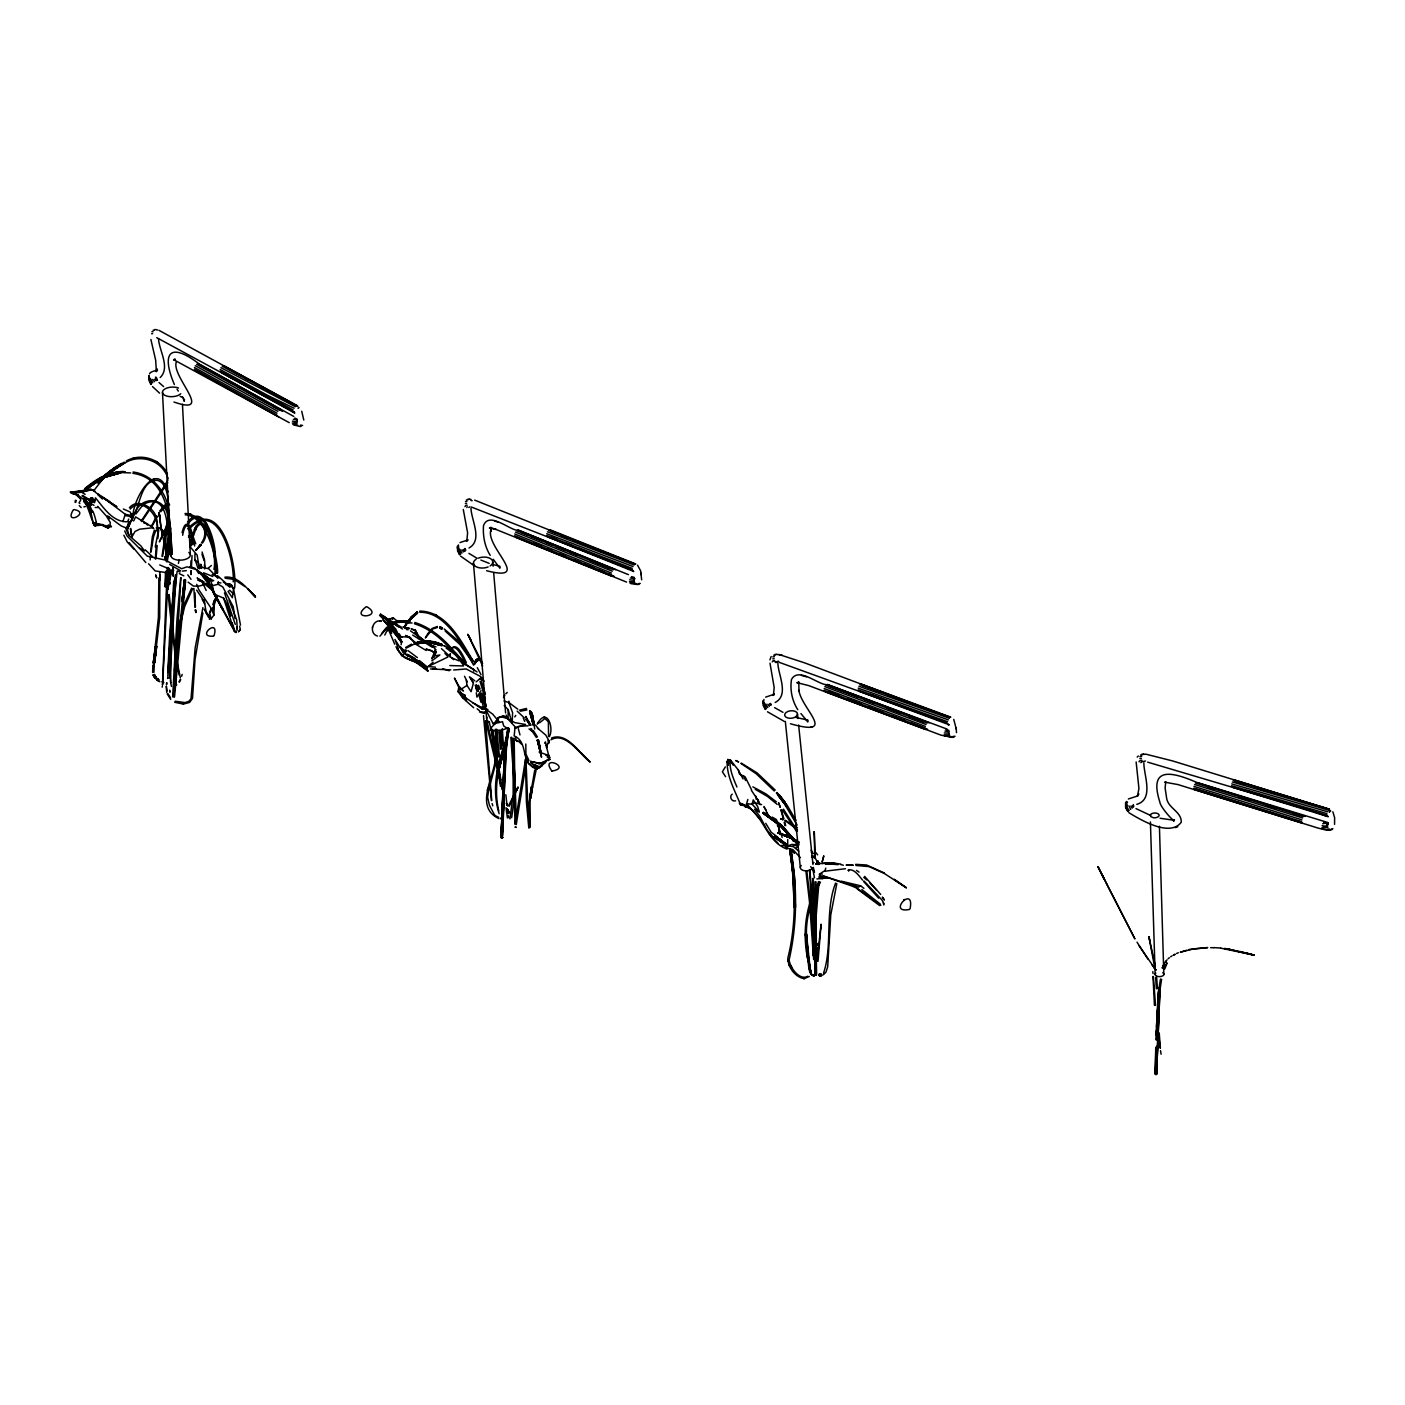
<?xml version="1.0" encoding="UTF-8"?>
<svg xmlns="http://www.w3.org/2000/svg" width="1405" height="1405" viewBox="0 0 1405 1405"><rect width="100%" height="100%" fill="white"/><g stroke="black" fill="none" stroke-linecap="round" stroke-linejoin="round"><path stroke-width="1.5" d="M193.89 588.432L194.944 607.223M794.896 907.454L793.632 876.158L790.067 849.375M75.115 502.41L75.361 500.25M166.018 572.116L165.175 586.781L165.456 572.046M195.049 592.892L195.4 607.188M296.525 423.485L292.293 423.028M515.038 824.472L513.65 777.07L510.84 737.362M516.373 824.472L514.95 776.947L511.701 737.239M794.299 907.314L793.14 876.07L789.715 849.375L793.825 875.754L795.195 901.097M795.212 907.402L792.367 862.161M795.441 907.296L794.369 875.93L791.068 851.061L791.559 854.837M150.739 379.051L152.741 382.792M501.111 836.678L502.99 788.258M804.257 978.723C795.054 977.107 787.731 967.149 787.871 957.911C796.284 924.683 795.546 889.154 790.611 854.925M194.891 560.542L194.944 553.886M450.232 653.799L450.18 656.996L450.373 653.782M794.247 907.015L792.455 869.133M795.406 906.998L794.229 876.035L790.664 851.202L793.193 868.922M812.16 899.235L812.915 878.424M1156.368 1046.374L1156.122 1074.562M160.012 574.715L159.994 580.054L159.854 574.715M794.475 906.91L793.491 875.807M795.142 906.892L794.791 895.055M1155.858 1070.206L1155.771 1074.544M1155.788 1048.341L1155.525 1073.49M167.283 587.606L167.23 589.837L165.931 573.802M218.179 583.286L218.319 581.758M812.88 955.453L815.269 909.246L818.377 881.567M814.18 955.611L814.882 933.587M508.066 719.378L508.189 709.683L504.202 705.521M956.489 732.655L956.173 727.737M1155.718 1048.165L1155.402 1074.333M1327.672 827.246L1321.965 827.475M634.48 581.828L629.44 581.723M949.446 734.868L944.16 734.815M169.408 678.246L174.396 579.844M501.199 836.502L503.201 788.117M501.761 835.905L503.693 772.557M502.358 836.502L505.273 754.678L509.084 729.107M213.894 569.324C217.318 558.839 207.273 497.247 187.357 524.662M1155.823 1048.007L1155.279 1074.14M167.915 551.515C168.073 536.728 170.655 490.275 143.696 504.255M169.25 551.568L168.793 527.929M514.845 781.83L514.16 738.169M1156.069 1047.884L1155.454 1074.017M1156.719 1047.919L1156.087 1073.982M1156.403 1047.867L1155.735 1073.947M215.299 564.055L214.86 575.453M504.36 772.574L502.358 836.853M473.661 671.133L473.626 669.061M817.745 863.25L817.938 860.966M211.172 608.611L209.591 612.598L211.119 618.78L204.252 609.173L208.203 616.777L211.119 618.78L213.946 615.091L214.315 600.497M236.005 632.18L234.249 631.179L236.005 632.549L236.075 631.477M501.778 836.326L505.01 754.801L508.768 729.142M503.095 784.201L504.869 746.529L508.294 728.264M166.194 686.36L166.756 692.542M191.361 544.543C192.801 534.708 186.637 513.65 182.65 535.27M503.324 784.078L504.939 747.074L507.468 731.478M502.446 835.589L506.028 746.916M167.757 556.573L167.862 553.201M406.537 651.411L405.746 649.742L405.676 651.516M503.517 788.065L501.462 835.273M503.64 784.025L506.38 739.645M778.914 833.024L779.073 827.896L777.281 825.086M167.81 672.503L169.777 632.145L175.326 574.961M501.62 829.354L501.445 837.152L502.709 837.45M813.302 878.494L814.11 923.665M503.675 771.942L505.15 746.424L508.592 728.229M504.342 771.942L506.222 743.052M94.609 502.498L95.435 497.827C104.321 508.487 113.577 523.521 129.506 521.606M501.234 834.096L504.746 746.898M155.973 378.208L157.079 380.263M169.917 678.281L176.134 574.75M192.661 544.578C195.102 536.64 187.023 511.332 182.088 532.618M294.225 411.595L294.646 413.263M501.409 829.213L505.589 739.873M191.273 570.676L191.115 574.575L191.027 570.676M512.193 722.714L512.597 712.651L508.838 702.518L504.096 701.06M167.704 570.711L167.511 583.813M817.025 961.143L821.064 924.385L818.026 961.231M172.657 696.81L176.96 619.377L180.683 577.648M173.992 696.898L180.929 577.683M387.973 628.65L384.794 635.06M1156.403 1039.858L1159.055 988.611M167.81 676.156L170.567 632.197L177.118 571.203M1156.087 1039.788L1158.826 988.453M191.431 567.093L192.028 555.59M233.3 593.946L229.753 590.223L228.084 591.505L232.352 597.74L233.546 588.888L231.263 584.866L229.7 583.813L225.748 584.638M502.2 833.709L506.871 739.978M1156.069 1035.432L1158.282 992.878L1160.477 979.004M1156.403 1074.491L1159.371 988.681M167.3 567.462L162.471 684.797M168.618 567.567L162.594 684.832M1156.052 1035.257L1156.262 1031.059M1156.473 1026.862L1158.844 988.119M820.836 928.442L821.064 924.385M1156.982 1020.399L1159.072 988.031M1157 1037.171L1159.511 992.773L1161.619 979.232M814.233 959.633L813.46 958.754L814.022 959.685M1157.053 1024.526L1159.406 988.014M1157.035 1030.813L1159.74 988.084M434.057 657.259L435.603 649.567L433.056 646.511L410.453 630.863M1156.578 1074.368L1159.95 988.576M148.579 563.774L155.182 570.904L166.194 572.625L166.317 570.816M168.143 570.711L167.687 583.795M815.374 925.544L819.027 881.708M155.34 558.891L156.271 545.456M175.555 673.135L184.371 579.685L181.965 601.287M496.65 755.346L496.65 730.46M150.142 559.945L150.44 555.73M168.389 512.755L162.014 556.362M173.008 608.295L170.567 650.129L170.778 682.584M757.664 801.324C758.033 796.003 757.857 806.031 761.598 804.521M173.728 581.336L170.04 640.083L169.935 672.626M173.324 604.203L175.045 581.459M175.853 660.894L176.907 647.846M1334.557 824.401L1334.627 817.657L1332.853 811.774M514.248 799.199L511.648 817.692M157.904 538.466L158.572 530.229L155.217 546.931M815.374 955.347L815.638 945.53M150.616 551.972L152.337 536.728L154.339 530.282M293.311 419.34L297.07 420.042L296.437 423.889L297.105 420.06L296.121 422.097L292.433 421.166M814.092 955.101L814.25 953.275M96.506 523.292C97.314 526.963 94.065 510.735 91.922 510.472M157.184 545.491L155.955 558.927M174.202 688.327L175.397 675.261M1159.705 988.663L1156.561 1074.21L1160.038 988.418M154.568 379.245L156.008 380.755M168.899 554.518L170.76 535.481M154.216 665.97L153.935 672.363M152.899 665.794L152.601 672.451M501.286 837.503L502.481 837.31L501.269 837.784M516.443 823.26L526.787 759.736M812.933 857.12L813.267 856.137M177.012 634.919L174.536 670.009L176.486 685.254L175.643 683.304M515.126 823.312L525.47 759.631M947.813 724.418L948.955 724.875L947.725 723.891M495.333 755.363C496.597 774.19 472.572 806.242 498.968 818.641M506.063 740.4C501.726 771.45 505.835 810.158 501.445 837.977M1328.147 816.832L1326.355 815.638L1328.147 816.428M152.688 379.403L154.41 381.686M169.619 554.641L170.813 543.858M177.065 645.808L179.067 629.563M182.229 601.375L183.405 590.767M182.562 601.428L183.739 590.82M182.878 601.428L185.442 582.021M213.156 610.929L214.087 602.587M459.979 549.495L461.946 553.131M181.912 601.059L184.477 579.615M183.054 601.147L185.355 581.916M182.141 601.006L184.687 579.879M182.457 601.006L184.793 581.758M182.791 601.059L185.021 579.949M184.073 590.82L185.355 579.966M173.219 696.74L173.711 692.542M174.536 696.915L185.601 579.931M548.565 736.519L548.372 722.1M798.743 851.202L793.333 846.635L787.678 845.88L787.713 839.523M153.83 666.181L156.429 646.563M209.363 619.359L209.872 615.583M534.761 770.063L529.053 802.922L528.947 827.492L530.124 827.44L527.894 806.909L525.944 759.227M787.046 849.147C763.986 840.524 763.495 809.965 739.926 803.221C734.394 789.557 726.824 776.421 727.088 761.334L730.372 759.965L738.327 770.01L743.052 778.932M166.352 561.701L170.918 535.217M183.37 590.416L184.74 579.58M184.037 590.486L185.126 581.828M380 620.975L381.387 621.115C372.378 618.815 368.567 633.637 377.488 636.044M153.391 662.668L158.414 617.339L158.853 577.982M457.31 547.511L459.698 554.887L457.609 550.988L457.38 546.036M149.316 377.734L151.424 383.776M153.268 665.584L156.043 646.054M109.976 524.838L110.293 522.519L106.288 515.951L97.718 506.344M169.057 519.446L162.594 556.468M156.078 646.528L153.847 663.178M239.623 626.173L240.29 629.51L239.201 630.968M148.948 375.416L151.108 384.426M151.055 552.007L153.479 536.956L155.85 530.335M155.779 646.441L153.531 663.09M155.463 655.714L156.71 646.528M154.339 655.503L155.604 646.3M154.462 663.142L159.713 617.498L159.889 571.677M505.133 743.385L508.048 728.633M153.321 662.949L155.586 646.177M506.415 743.456L506.871 740.189M154.585 663.002L156.675 646.177M153.268 662.791L154.322 655.362M156.377 646.089L154.006 662.633M154.532 662.861L155.586 655.468M176.977 635.095L183.458 606.117L191.642 588.133M154.322 662.721L155.393 655.327M167.195 561.824L170.356 542.857M530.282 798.303L531.915 787.327M491.065 527.472L490.872 531.424L490.802 530.194C485.673 547.599 532.987 582.548 486.604 570.729M529.948 798.216L531.389 787.046M530.616 798.303L532.249 787.327M530.879 798.198L532.513 787.239M816.481 955.769L817.447 947.514L816.27 960.037M529.773 797.689L531.459 786.677M532.583 786.87C527.525 796.846 532.267 821.486 528.93 827.931M763.038 702.131L765.444 709.385M777.281 661.456L778.686 661.246M530.036 797.583L531.722 786.572M530.37 797.583L532.056 786.589M530.686 797.671L532.372 786.695M765.865 704.081L767.815 707.628M162.172 687.168L162.313 686.167M883.815 905.013L883.323 902.941M75.73 502.41L76.239 500.514M168.056 580.722L169.654 571.747M495.544 764.162L488.519 790.664M549.337 736.642C554.29 727.79 546.861 706.575 537.465 723.716M179.032 629.739L184.652 606.661L192.626 588.765M532.635 787.063L536.043 770.414M167.652 588.765L171.182 569.991M502.709 837.398L501.761 838.153L501.497 836.959M798.778 682.127L797.232 682.812L798.778 682.127L798.988 691.33L798.848 690.224C801.394 708.91 838.732 737.362 790.435 723.768M506.555 737.309L507.749 731.636M168.389 580.774L170.216 571.87M1322.755 823.681C1331.044 821.767 1328.357 827.826 1322.14 825.578M372.588 626.718L372.395 627.631M387.692 630.775L387.868 629.844M496.966 773.136L504.448 744.913M497.177 773.347L504.623 745.177M497.493 773.452L504.922 745.352M739.926 803.221L740.54 804.995L747.46 805.803L748.233 807.313L745.194 806.997M497.001 772.645L504.606 744.404M497.809 773.417L505.256 745.388M507.381 736.905L507.978 734.007M498.055 773.277L505.537 745.265M166.563 594.543L167.107 592.207M178.417 563.458L179.12 560.068M497.247 772.487L504.887 744.281M507.223 736.694L509.207 728.51M502.34 837.134L501.638 838.082M1140.842 762.704L1141.527 761.756M497.581 772.469L505.22 744.316M497.879 772.574L505.519 744.492M498.108 772.785L505.695 744.755M506.924 736.554L508.206 730.899M1125.826 804.046L1125.774 807.12L1128.11 811.352M170.391 526.313L165.386 558.681L170.83 527.911M167.915 588.836L171.937 570.202M1127.249 803.045L1127.495 801.921M434.198 655.907L435.603 649.567L431.827 658.629L436.305 652.078L431.827 658.629M148.754 376.083L148.79 379.93L150.827 384.373M191.098 545.895C193.328 542.664 193.556 534.761 188.551 537.325M189.833 545.579L191.572 538.256M182.193 674.382L181.649 676.314M762.985 700.621L763.161 705.503L765.303 709.42M458.399 548.284L460.541 554.22M202.864 613.072L195.032 659.665L192.503 698.408L189.57 702.447L183.265 704.081M507.943 734.218L509.295 728.949M450.425 651.2L450.865 649.338M1128.9 805.855L1130.691 809.456M85.793 503.886L83.685 501.409L84.282 498.898L90.377 505.642M823.752 856.067L822.171 861.95L823.752 856.067M769.922 659.876L771.169 656.504M528.052 725.823L518.849 726.262L514.985 727.983L514.16 735.869C525.962 741.138 522.555 754.327 528.473 763.372L536.464 769.36L543.103 763.74M238.341 631.951L240.29 629.51M1165.728 781.549L1165.131 788.223L1166.747 798.865C1168.697 808.472 1181.693 811.914 1181.254 822.224C1170.014 837.362 1141.123 820.169 1128.795 812.634M202.917 607.575L195.137 647.986L191.027 698.742L188.937 701.271L185.109 702.588L175.186 701.236M458.434 544.912L458.891 551.533M122.85 521.589L125.291 514.3L102.951 497.493L116.896 506.766L102.706 497.669M92.221 501.234L95.347 500.479M294.523 412.877L294.084 411.858M764.232 702.904L766.375 708.735M502.006 836.941L502.604 837.661M469.41 676.806L473.415 683.023L471.079 691.682L466.987 685.412L466.284 680.178M464.95 506.608L465.705 505.519M501.304 837.573L502.252 837.38M209.275 583.883L208.168 579.229L196.366 569.605L187.093 566.83L181.631 568.691L165.088 560.015L147.297 556.152L127.24 536.201L124.694 530.967M291.906 410.682L293.786 412.684M488.589 790.488L487.605 797.232L489.432 805.276L495.104 816.042L494.455 815.269L498.757 817.376M507.363 731.039L508.083 728.422M508.61 731.285L509.33 728.738M1125.598 802.589L1125.581 807.576L1127.741 811.458M509.927 818.887L513.176 794.352L513.053 738.292M763.934 699.444L763.547 703.097M759.016 818.026L746.582 803.783L747.846 799.48M1150.396 814.795L1150.748 816.604L1153.4 817.71A4.443 2.406 -1.8 0 0 1158.106 816.814A4.443 2.406 -1.8 0 0 1158.563 814.162L1157.878 813.671A4.443 2.406 -1.8 0 0 1150.414 814.777M1159.424 826.228L1163.832 974.859A4.443 2.371 -1.6 0 1 1156.368 975.983L1155.683 975.509M461.982 549.724L463.562 551.919M824.823 871.311L825.771 868.132M474.504 664.53L477.12 660.069L480.528 659.542M835.589 883.06C824.524 911.511 832.866 946.232 823.523 973.103M836.818 883.552L830.759 914.954L827.686 966.763L825.982 972.12L823.4 974.789M450.794 651.218C454.236 639.907 463.158 657.891 465.143 663.09M193.697 535.463C203.936 498.301 219.672 565.758 217.371 573.398L216.862 565.6M192.45 535.094L195.98 526.137L199.457 522.607M217.16 595.913L213.648 606.714L209.591 612.598M133.089 514.37C133.932 498.476 156.622 457.872 167.95 491.908M487.957 788.24L487.289 790.277M401.128 644.737L401.637 641.453L386.779 622.977L401.549 642.401L392.504 629.299M504.448 744.632C496.562 766.515 491.82 790.962 499.144 813.688M1127.232 804.731L1127.179 807.664L1129.199 810.615M505.712 745.036C498.283 765.936 493.506 788.82 498.757 810.843M405.202 651.569L400.267 646.862L403.85 651.551L403.411 652.851L394.946 639.468L398.37 648.741M1126.353 801.447L1126.037 806.646M772.241 661.895L773.101 660.824M474.433 663.213L477.314 659.191A7.394 5.269 71.5 0 1 479.228 658.734L479.86 658.787M1143.74 761.405L1145.514 761.001M297.684 425.083L292.89 424.451M134.072 514.739C140.43 503.376 141.466 479.948 157.465 480.352C166.967 483.021 168.196 497.528 168.547 507.1M463.72 549.46L464.95 550.918M92.063 502.498L92.502 497.669L94.03 500.479M474.504 662.826L476.453 659.542L479.667 658.629M767.868 704.256L769.378 706.381M474.609 663.336L476.962 659.806L479.966 659.068M516.654 790.576L517.953 787.222L508.54 805.68M403.095 627.21L405.36 627.192M1164.727 968.958L1167.098 963.163M450.9 649.215C457.047 640.276 464.072 658.049 466.302 662.493M212.752 604.642L215.123 598.653M127.837 521.185L128.751 519.025M194.224 529.861L195.084 527.876M195.4 530.37L196.243 528.421M544.789 743.35L545.421 741.858C548.477 755.89 548.459 752.5 548.969 759.209L540.381 763.424L532.144 761.703M475.048 663.388L476.822 660.631L479.386 659.928M503.693 697.512L504.641 695.545M516.443 790.629L517.953 787.222L509.295 806.242M151.652 525.909L156.587 515.863M167.95 522.994L159.362 541.891L168.073 524.961M296.332 421.869L297.105 420.13M180.701 679.581L179.454 682.057M415.002 630.318L411.577 629.019M1164.043 968.677L1166.712 962.934M508.417 728.018L501.743 730.073L491.381 730.705L490.802 728.036L494.595 724.207L497.616 718.289L503.71 715.935L514.722 722.627L525.575 724.488L516.039 727.825L507.574 718.658L502.112 716.954M769.536 703.923L770.678 705.31M1174.176 819.818L1173.526 821.187L1174.194 819.782C1175.844 824.366 1160.214 807.366 1159.775 801.851C1148.798 767.253 1170.295 770.871 1196.498 782.339L1327.637 822.469M130.208 509.084C141.835 495.86 160.978 516.741 156.78 530.809M538.835 768.008L541.557 766.164L543.243 762.792L546.563 761.176M133.651 520.992L135.618 516.899L153.268 527.718L139.71 529.176L135.038 531.476L131.578 537.518M503.464 697.424L504.5 695.475M848.058 870.31C853.608 867.623 859.456 876.439 862.582 880.127M96.155 522.239C93.977 531.687 88.989 507.451 85.494 503.71M1130.884 805.996L1132.219 808.174M95.645 525.716L96.664 523.924L103.022 524.662L93.678 525.259M1326.759 816.182L1327.286 815.163L1326.742 816.182L1313.657 811.581M130.402 517.462L130.911 515.442L125.291 514.3M473.696 707.751L462.842 698.057L457.977 691.559L458.82 687.291L454.43 678.053L458.943 686.272L463.474 691.032L458.82 687.291L459.558 690.259L466.987 685.412M635.78 583.356L629.932 583.128M820.467 882.182C810.422 900.429 804.556 921.364 806.909 942.316M180.384 679.44L178.979 681.776M1163.533 965.182L1164.306 963.725M475.136 661.755L479.087 659.138M819.378 881.655C805.346 904.978 802.273 933.131 807.787 959.562L805.416 934.149M152.056 526.102L157.606 516.425M201.565 542.699C210.715 530.686 198.737 513.615 185.056 513.492M427.787 633.708L425.364 637.975L432.617 629.001L437.324 627.508M475.382 661.86L479.07 659.472M416.811 612.229L411.121 616.953L404.798 626.279L406.589 623.592M141.185 521.027L161.241 490.977M406.431 623.486L404.798 626.279L411.208 617.41L416.688 612.721M162.102 489.537L167.933 480.141M476.19 681.917L481.019 677.614L483.109 679.932M475.575 662.018L477.56 659.964L480.37 659.841M128.997 535.498L126.116 529.474L128.768 522.625L127.381 529.474L133.317 516.197L130.454 513.088L133.809 515.442L131.28 521.308L133.317 516.197L130.911 515.442L132.614 516.917L127.381 529.474L128.997 535.498L140.886 545.878L144.539 550.953L139.534 548.091M475.61 662.37L477.542 660.227A6.902 4.619 69.4 0 1 479.087 659.858L479.614 659.911M950.799 736.378L944.599 736.185M94.117 490.257L103.777 477.823L119.46 466.021M417.584 612.58L411.683 617.094L404.798 626.261L411.577 616.953L417.461 612.334M475.663 662.194L479.175 659.77M494.595 724.207L498.916 717.147L503.71 715.935M1132.412 805.68L1133.343 807.12M129.383 507.785C137.216 497.985 153.602 506.836 156.201 517.268M481.019 690.645L476.927 697.108L476.277 692.753M134.704 513.528C141.923 493.577 168.776 497.862 167.792 519.868M167.827 482.67L141.8 521.483M202.32 543.173C206.851 538.01 208.643 524.434 200.3 522.397M537.325 723.944L538.378 722.346M539.59 722.82L544.894 718.499L548.126 721.485M135.846 514.054L142.853 505.01M379.912 636.166L387.078 627.982M541.557 766.164L544.683 762.564L543.577 763.126M1329.06 828.722L1328.902 828.932A3.442 2.301 43.3 0 1 1328.129 829.477L1322.263 828.88M83.685 501.409L85.846 499.513M381.616 633.55L386.551 627.42M427.752 633.76L432.16 628.457L437.306 626.49M1165.149 962.337L1167.063 959.826M514.739 716.884L515.793 715.426M550.022 757.26L548.775 758.401L548.442 755.31L547.212 757.014L548.003 757.716M1165.219 962.302L1166.168 961.038M159.538 511.174L165.456 504.465L169.057 503.289M406.625 623.557L411.524 617.498L417.267 613.177M160.697 511.789L166.159 505.589L169.636 504.764M126.204 528.385L128.487 525.347M200.95 544.806L195.892 550.409L201.056 544.859M537.465 728.053L545.737 735.078L548.969 740.698L549.25 742.543L546.088 745.581M200.494 544.402L197.596 548.213L200.599 544.455M187.462 522.063C205.306 500.022 216.756 546.703 215.176 557.715M149.58 373.765C150.001 371.341 159.397 369.568 155.779 371.429L157.465 370.147L156.078 371.219L156.816 368.619L156.394 371.675L155.674 360.277L150.897 339.483M1327.444 824.015L1327.62 822.944M197.789 548.389L200.792 544.701L195.857 550.356M1327.321 824.103L1328.322 822.856M798.374 682.461L797.373 682.76L808.613 685.57L925.579 729.494M1137.207 757.102L1138.296 755.995M813.899 853.643L815.901 852.624L817.622 854.872M97.876 482.723L108.15 472.624L121.322 463.65M408.205 621.238L417.022 613.124M97.876 482.354L105.603 474.433L116.352 466.442M98.069 482.969L105.638 475.118M184.266 399.652L184.196 400.969L182.51 396.895M98.596 483.232L106.148 475.522M408.398 621.115L417.584 612.861M98.807 482.811L106.481 475.118M408.381 621.186L417.478 613.072M822.347 878.424L820.59 877.668L823.699 876.14L858.578 887.135L860.615 885.817L863.899 888.346M536.464 769.36L541.364 765.602M632.426 570.272L633.62 571.589M548.582 758.331L549.882 759.525L548.442 760.035M187.585 528.824C221.533 493.401 237.375 566.127 234.617 588.098M188.586 529.667C218.161 496.896 234.793 560.332 233.23 581.846M795.968 848.181L798.128 845.845L793.14 845.266M402.497 629.054L380.615 614.178L379.578 615.408L382.985 618.639M505.782 693.842L507.24 692.419M175.081 359.504L173.623 359.768L175.326 359.294L173.781 359.733L289.219 422.642M726.965 762.353L730.372 759.965M1133.291 804.556L1133.782 806.575M100.774 480.282L118.986 465.757M299.3 426.312L294.084 425.03M100.282 479.562L110.837 470.289L121.41 463.422M809.333 976.457L804.011 978.723M910.054 908.859C914.936 883.991 886.52 913.865 909.263 909.492M100.58 479.368L105.832 474.433M100.844 479.474L106.095 474.574A134.634 101.933 -88.4 0 1 114.016 468.532M101.353 480.194L111.768 471.184L122.182 464.475M101.107 479.685L106.341 474.837A135.266 102.196 -88.4 0 1 114.279 468.726M1329.271 811.95L1330.728 810.878L1329.393 811.809M211.365 565.513L208.203 568.164M487.886 709.42L485.357 708.893L492.769 714.197L497.493 719.94L493.26 723.926L485.357 708.893L482.477 709.332L465.037 697.354L464.686 694.948L457.977 691.559M515.617 826.72L516.25 827.405L514.95 827.141M732.216 794.141C728.861 796.407 731.671 802.132 735.535 800.85M433.161 662.177L428.086 666.532L435.497 667.164M1168.152 958.719L1169.329 957.718M85.143 489.239L99.14 478.877M85.002 488.94L101.757 477.138L120.391 471.588M85.406 489.467C96.365 479.544 109.994 471.202 125.308 471.676M84.967 488.677L101.845 476.91L117.616 472.01M85.687 489.572L104.725 476.752L122.762 472.414M156.236 527.841C167.371 525.154 165.421 548.213 167.687 554.448M85.09 488.483C95.558 479.035 108.817 471.922 123.166 471.483M85.916 489.52L102.547 478.034L120.514 472.905M214.052 635.692C219.724 616.567 195.26 637.817 213.402 636.114M85.336 488.431L102.266 476.962L120.707 471.887M86.039 489.344L102.372 478.086L117.774 473.151M85.617 488.536L102.477 477.191L120.777 472.221M86.021 489.063L102.653 477.823L120.672 472.818M85.863 488.764L102.618 477.507L120.777 472.554M637.326 584.48L630.915 583.655M298.071 408.363L299.089 407.608M880.83 905.347L857.401 888.434L851.957 886.046L823.699 876.14L820.274 875.877L819.853 878.547L816.902 878.95M160.17 377.541C170.585 367.618 159.099 350.565 158.502 338.745M393.277 617.849L389.062 619.306L393.277 617.849L399.02 622.608M467.215 506.678L466.829 507.556M431.827 660.772L439.87 654.976L434.075 656.012M405.711 647.494L411.454 644.157M551.006 739.803C565.565 731.162 579.738 754.345 590.082 761.879C579.545 753.958 567.708 731.812 551.48 738.011M952.309 737.432L940.946 735.131L825.42 691.769M85.336 506.538L83.843 506.871M460.015 542.593L467.602 540.029L466.46 541.188L467.9 539.696L466.811 540.872L467.619 532.811L463.281 509.453M157.255 528.684L159.485 528.649M113.559 468.901L121.357 463.966M114.016 469.358L124.22 463.176M813.987 862.565L813.126 862.652M416.688 612.457L408.03 621.045L416.811 612.966M1330.465 829.793L1326.39 830.162L1318.118 828.089L1177.882 784.552L1164.605 782.146M417.022 612.141L408.117 620.905L417.25 612.176M113.91 468.269L124.36 462.105M114.455 469.042L124.764 462.965M495.385 722.521L493.26 723.926L502.498 721.678L503.657 725.876L509.225 729.81M114.174 468.462L122.077 463.632M1170.628 956.787L1171.981 955.909M301.127 426.365L299.88 426.54M807.77 976.229C799.972 980.883 790.032 968.238 789.136 959.808C797.267 924.244 797.39 886.977 791.085 851.026M765.637 697.143L774.067 694.263L773.084 695.493L774.366 693.859L773.435 695.106L774.19 687.572L769.993 663.178M542.629 764.461L545.632 762.546M1128.338 798.988L1136.944 796.178L1138.788 793.825L1137.47 796.284L1138.928 788.416L1136.136 761.967M406.063 648.179L413.298 644.579M398.405 636.764L400.618 636.008L399.178 633.743M806.611 951.132C809.86 955.663 805.592 977.915 815.638 975L813.267 975.931M813.776 975.79L815.638 975L812.389 975.509M117.037 466.987L122.235 463.931M725.314 766.884L722.416 771.837L725.56 776.666M815.638 975L814.303 975.667M447.422 657.277L428.086 666.532M391.117 623.697L398.458 620.834L409.399 621.291M391.134 623.943L398.37 621.115L409.241 621.502M519.428 710.175L526.541 708.436M520.254 711.211L526.945 709.929M391.398 623.451L398.616 620.694L409.558 621.238L398.827 620.711L392.733 622.626M391.24 624.189L398.388 621.467L409.136 621.835M391.609 623.521L399.02 620.905L409.768 621.625M391.451 624.382L398.493 621.765L409.118 622.169M391.819 623.715L399.125 621.203L409.751 621.958M633.936 580.054L634.357 582.25L634.112 580.247L629.598 579.844M391.661 624.47L398.686 621.941L409.171 622.433M638.994 584.445L635.183 584.199M391.942 623.978L399.143 621.537L409.645 622.274M391.942 624.224L399.055 621.818L412.051 623.047M1173.368 955.066L1174.914 954.258M1173.438 955.224L1175.002 954.434M545.86 755.398L548.442 755.31M807.963 720.238L807.787 721.977L800.938 713.564M84.177 500.496L85.301 499.934L84.282 498.898L87.567 502.393M1173.632 820.239L1160.021 818.237M1331.922 829.723L1327.339 829.758M101.915 477.753L117.528 472.607M953.907 737.326L949.815 737.116M948.814 733.094L949.323 735.289L949.025 733.164L944.3 732.953M73.341 509.822C63.243 526.225 91.29 512.544 74.079 509.594M1326.9 825.525L1327.532 827.686L1327.181 823.91M124.659 463.176C137.216 454.605 160.943 457.538 168.214 478.631M223.5 597.863L234.143 630.546L213.701 593.349L212.366 585.709L218.179 584.252L222.798 586.956L233.212 606.661L235.057 618.569M393.33 623.609L398.897 621.976L409.312 622.556M1176.565 953.486L1178.338 952.748M126.362 460.945C140.939 452.673 160.539 458.768 167.476 474.135M904.539 899.463L903.556 899.885M302.619 425.469L300.442 425.083M491.03 527.384L489.397 528.017L496.035 529.351L491.346 527.911M530.423 761.176L538.73 763.565L544.525 762.318M640.241 583.461L638.467 583.532M469.007 548.003C483.057 540.187 471.255 520.078 470.974 508.206M188.516 535.849L193.223 536.886L195.734 543.875M1177.759 826.737L1175.23 827.598M1332.888 828.704L1331.273 828.985M539.046 763.863L544.262 762.054M775.174 702.482C789.434 695.124 778.194 674.927 777.878 663.213M787.678 845.88L791.928 844.423L799.182 844.791M955.049 736.29L953.134 736.378M810.527 727.298L812.072 726.789M205.657 584.041L199.773 585.973L193.469 586.113L188.13 582.162M543.893 762.283L540.381 763.424L543.243 762.792M166.194 572.625L173.746 570.219M1173.14 820.38L1174.475 819.94M228.506 586.429L230.455 585.815L232.545 587.097M826.439 877.475L821.995 878.81L818.992 876.685L819.853 878.547L822.188 878.09M820.889 974.894L820.116 975.088A2.213 1.668 26.2 0 1 819.572 975.123L819.133 974.859A2.125 1.563 44.6 0 0 819.87 975.351L821.697 975.404M414.352 643.104L427.945 641.102A31.261 29.171 41.6 0 1 435.058 642.015L442.066 644.438L428.121 640.943L414.44 643.016L425.697 641.102L435.199 642.015M820.977 975.228L819.203 975.316A2.248 1.668 46.5 0 0 820.028 975.685L821.574 975.597M414.387 643.595L425.434 641.453L437.236 642.928M821.258 974.35L819.045 974.561L821.732 975.088M499.934 566.303L499.899 568.217L493.243 559.278M414.493 643.859L430.246 641.857L444.279 645.914M414.703 643.244L425.768 641.365L435.129 642.559M730.899 761.896L733.322 765.04L730.811 760.948L727.825 759.49L728.668 763.6M821.135 975.492L819.537 975.632A1.844 1.405 44.7 0 1 818.553 975.088M1186.523 950.307L1180.288 952.204L1193.653 948.849L1207.562 947.69M414.826 643.508L425.785 641.699L437.359 643.262M414.879 643.789L430.474 642.243L441.521 645.545L427.928 642.032L414.633 644.052L428.086 642.208L441.591 645.299M1136.785 804.345C1154.155 799.34 1143.933 775.578 1143.863 763.319M821.047 974.385L819.396 974.174L821.486 974.49M821.363 975.632L819.624 975.702M224.905 577.139C238.148 575.734 247.157 588.8 255.447 596.914L248.404 589.292M225.151 578.193L234.301 579.475L244.962 586.623M152.671 479.527L154.129 479.158M130.138 512L123.341 508.996M826.035 877.844L820.783 878.265M426.224 650.515L415.74 644.21L409.628 637.062L399.898 636.764L402.357 636.746M417.32 642.243L428.033 640.943L441.978 644.79M766.533 812.757L768.254 815.216L763.934 806.452M419.674 611.087C446.456 611.228 461.051 640.768 472.958 660.824M1188.735 949.569L1207.562 947.514M824.998 877.071L820.678 877.932L824.805 877.194M484.409 706.82L481.423 707.418L472.765 702.781M80.067 491.434C108.659 484.865 74.641 496.088 70.25 491.996L78.592 495.333L70.988 492.628L90.412 489.537L72.358 491.996M94.96 523.977L94.205 522.678L94.679 524.557L93.169 523.275C91.606 515.424 90.464 506.397 84.001 500.953M417.759 643.016L428.156 642.032L441.574 645.598M821.662 974.754L819.326 974.209M949.288 731.671L944.985 731.057M419.832 612.264C444.401 611.86 460.735 641.383 473.59 665.162M634.463 578.649L630.336 577.982M87.707 489.59L92.15 489.695L94.802 491.258L92.15 489.695L82.14 491.206M821.925 876.931L827.826 877.914M525.101 753.888L528.473 763.372L532.811 767.393L535.428 766.954M1139.877 758.63L1141.44 758.366M1140.632 760.456L1141.931 760.245M91.36 497.774L91.325 500.988L82.684 495.438M855.891 865.462L869.186 866.622L884.149 873.418M1139.859 756.628L1141.633 756.364M819.835 863.373L815.796 863.829L819.94 863.373M855.698 864.356L866.534 864.988L884.395 873.014M95.997 525.171L101.283 524.75M817.622 863.583L815.796 863.829L817.64 863.601M465.371 503.517L466.671 503.341M182.369 571.115L186.303 570.658M1141.896 761.615L1142.985 761.475M466.109 505.361L467.18 505.22M366.108 606.802C348.458 620.448 384.654 617.058 366.986 606.837M1140.579 755.012L1142.441 754.784M772.785 658.857L774.173 658.682M773.54 660.684L774.682 660.543M465.494 501.515L466.969 501.357M772.838 656.837L774.418 656.679M185.232 514.827C205.411 516.039 216.159 552.727 216.159 573.468M453.657 669.992L466.214 668.973L480.721 676.578L483.021 679.598M820.836 974.455L819.414 974.139M1141.826 754.186L1143.67 754.028M742.771 804.433L740.47 804.608L742.086 805.434M466.425 499.899L467.988 499.794M151.635 333.74L152.636 333.67M773.681 655.204L775.367 655.081M774.893 661.825L775.841 661.773M845.476 868.729L823.716 871.328L819.343 874.261L819.87 876.544M399.898 636.764L401.005 636.693M535.41 766.463L539.151 767.516L535.41 766.463L530.51 762.353L532.302 763.828M1143.371 761.809L1144.285 761.756M151.916 331.756L153.075 331.703M1143.301 754.38L1144.97 754.309M775.103 654.361L776.754 654.308M467.935 499.109L469.481 499.074M822.61 863.232L832.023 863.46M432.617 669.237L436.411 669.184M819.976 863.583L822.663 863.548M123.201 472.642L130.647 472.923M153.057 330.21L154.322 330.21M825.49 863.109L834.904 863.408M822.68 863.443L825.666 863.425M846.354 865.094L853.327 865.269L846.354 865.059M825.315 863.232L828.406 863.25M469.885 506.819L468.778 507.451M183.458 704.081L174.642 702.272M777.299 662.018L775.999 662.616M825.279 863.39L837.749 864.128M632.707 570.781L633.55 571.203M776.702 654.537L778.212 654.554M1210.636 947.673L1213.832 947.725M469.604 499.355L471.009 499.39M72.814 493.296L70.988 492.628L72.27 492.663M479.21 658.822L476.137 659.841L474.346 663.055L476.242 659.63L479.421 658.646M449.846 665.548L463.545 665.97M450.812 669.869L430.492 668.973M514.985 727.983L516.039 727.825M825.56 863.689L828.669 863.812M825.455 863.706L838.223 864.584M1213.832 947.585L1220.699 948.059M189.605 566.584L195.119 568.305M828.388 863.618L837.731 864.409M154.761 329.525L156.008 329.578M549.513 759.244L549.882 759.525M807.541 720.027L795.915 717.411M746.582 803.783L752.026 804.099L754.415 802.729L759.929 803.923M831.602 863.355L834.763 863.548M828.757 863.689L835.167 864.18M94.592 524.943L99.737 525.277L94.504 525.821L95.417 525.909M473.415 683.023L470.464 677.438L474.767 680.793M831.953 863.267L838.135 863.689M470.974 500.566L472.185 500.654M831.725 864.057L834.886 864.356M213.718 580.634L205.587 577.877L206.131 579.598C211.839 582.864 210.364 590.803 215.387 594.631L223.571 598.091L227.276 604.8L230.736 616.163L228.137 608.207M835.167 863.478L838.276 863.829M1220.717 948.129L1254.05 955.119L1229.041 949.236L1254.05 955.119L1239.825 951.448M156.57 329.859L157.694 329.999M98.016 507.504L95.171 507.486M404.552 628.263L407.889 628.667M217.863 582.583L220.919 582.952M70.988 492.628L74.746 493.102M125.642 515.653L132.614 516.917M1145.76 754.134L1172.578 760.93L1329.552 809.175M786.712 836.484L792.227 837.24L794.58 840.453L792.789 840.805L792.227 837.24M143.644 522.098L148.157 524.504M406.519 629.545L408.117 629.774M409.276 628.404L404.429 627.227M837.995 863.706L840.893 864.163M1224.651 948.533L1229.059 949.218L1224.651 948.48M212.155 574.505L219.373 577.297L230.209 587.079L223.307 581.986M532.811 767.393L538.168 768.236M480.668 711.668L485.375 712.476M76.046 494.226L71.989 493.331L77.17 494.841M499.109 565.987L493.032 564.634M822.347 874.121L820.028 873.699L820.274 875.877M1323.65 822.294L1326.689 822.873M730.811 760.948L727.825 759.49L728.528 760.843M841.384 881.198L860.615 885.817M133.124 472.01C154.515 474.837 169.109 495.544 169.32 516.373M132.895 473.309C170.251 478.754 170.708 525.312 171.691 553.921M154.971 501.936L155.797 502.094M411.437 629.229L415.178 629.949L417.601 634.164M154.919 500.602L156.341 500.882M929.144 722.837L827.984 684.692C819.238 686.062 798.83 666.111 791.507 679.423C789.803 689.662 792.139 700.937 797.777 709.701M143.556 522.748L145.611 523.45M947.901 724.471L948.955 724.875M779.986 654.818L804.468 662.809L949.938 717.463M1147.639 762.142L1326.355 815.181M840.629 864.584L843.351 865.181M781.97 845.266L784.903 845.951L786.15 847.882L792.859 849.586L800.411 857.665M226.82 583.813L231.263 584.866L233.546 588.888L240.501 625.085M946.039 729.652L948.884 730.354M403.235 626.841L409.768 628.544M631.46 576.63L634.199 577.35M1246.446 953.064L1254.068 955.119M203.883 581.74L197.842 580.072L203.883 582.408M212.805 576.471L203.532 572.783M782.796 834.131L778.142 832.814L790.681 837.169L798.936 842.21M801.412 675.384L806.575 676.841M537.254 766.164L533.496 764.373L539.467 766.779M779.055 662.282L947.128 723.206M435.058 642.032L441.995 644.491M97.77 524.926L98.719 525.207M778.317 832.849L790.822 837.327L799.024 842.385M778.054 832.884L790.225 837.275M479.562 712.001L484.303 713.424L486.393 709.947L485.357 708.893M442.575 668.727L449.231 670.747M1232.361 781.988L1328.586 810.158M1231.728 783.902L1327.725 811.774M1326.917 813.618L1231.535 785.711M778.37 832.937L790.875 837.573L799.006 842.649M1233.274 780.495L1329.253 809.21M401.338 627.087L383.793 617.41M615.583 569.692L518.866 530.317C510.911 531.634 489.116 510.384 483.513 525.611C482.74 535.797 484.725 546.598 490.205 555.344M98.368 524.17L111.434 526.822L110.556 525.488L109.362 527.261L108.326 524.873M494.56 521.027L498.424 522.221M1232.607 787.292L1326.215 816.077M1194.619 784.499L1302.611 817.973M1193.987 786.396L1301.943 819.87M471.377 507.029L631.793 569.886M1234.96 780.161L1321.508 806.997M1295.252 805.873L1311.603 810.948M1195.55 783.006L1303.541 816.551M1193.793 788.223L1301.715 821.714M1194.11 789.47L1301.978 823.031M1235.294 781.391L1245.585 784.622M1257.949 788.486L1264.131 790.418M1245.884 790.471L1260.285 794.967M1268.522 797.531L1293.197 805.241M1197.218 782.655L1305.14 816.41M1207.896 787.151L1214.113 789.101M1239.017 796.916L1249.379 800.165M1265.975 805.364L1276.355 808.613M1292.951 813.829L1299.168 815.778M1195.778 789.118L1299.432 821.591M474.662 500.127L635.007 564.301M778.37 833.042L790.804 837.854M414.809 622.485C436.042 629.106 451.427 646.616 464.159 663.985M414.422 623.767C435.357 630.318 450.513 647.635 463.088 664.741M547.827 740.33L548.969 740.698M947.146 729.125L827.053 684.411M782.954 819.677L780.653 818.658L783.059 819.466M778.317 833.147L787.099 836.414M1322.93 807.489L1325.758 808.455M879.688 905.61L857.05 888.768M780.653 818.641L783.006 819.659M515.617 736.975L515.934 740.259L519.745 741.577M947.567 721.696L858.104 689.908M779.564 833.727L786.554 836.397M948.41 719.887L858.227 688.134M426.47 667.603L427.981 670.993L414.686 661.509M407.924 650.55L417.408 657.628M547.845 742.051L549.25 742.543M432.775 651.446L426.101 649.075L431.124 650.462L434.567 653.36L434.338 652.236M539.046 752.026L546.633 754.713M413.808 629.651L414.879 630.037M858.912 686.237L949.376 718.271M1150.607 815.444L1136.013 808.63M859.965 684.727L950.254 717.27M739.926 774.331L745.142 776.86L751.552 789.751M494.929 529.018L611.755 576.226M861.107 684.007L950.781 717.165M859.509 691.383L947.163 724.014M825.912 685.131L927.159 723.083M824.858 686.624L926.088 724.523M824.173 688.52L925.368 726.403M489.168 563.37L480.896 560.068M824.05 690.312L925.192 728.229M920.328 713.196L933.728 718.218M632.215 568.358L546.633 535.481M862.512 685.482L880.496 692.279M888.487 695.282L906.471 702.078M870.608 694.421L888.54 701.2M894.511 703.448L918.413 712.476M828.441 685.868L858.771 697.354M864.83 699.637L874.946 703.466M887.082 708.05L901.237 713.406M909.334 716.462L923.489 721.819M828.581 691.822L838.697 695.651M846.776 698.707L860.914 704.046M868.993 707.101L883.13 712.458M891.209 715.514L905.364 720.853M911.424 723.154L927.581 729.265M437.236 643.578L441.714 645M429.438 644.421L436.007 646.915M551.603 771.099C573.521 767.85 539.046 753.66 552.042 771.275M159.046 330.368L291.485 402.708M633.075 566.566L546.738 533.689M935.642 718.939L941.122 721.028M294.664 418.058L297.035 418.989M628.439 574.645L517.848 529.984M73.218 493.243L78.592 495.333M626.577 582.091L516.162 537.342M451.901 657.944L458.978 660.859M547.458 531.793L634.129 564.986M548.6 530.335L635.113 564.02M549.847 529.685L635.745 563.967M606.433 559.629L629.879 569.271M548.178 537.044L631.916 570.729M516.601 530.633L613.405 569.815M515.477 532.091L612.246 571.22M514.739 533.97L611.474 573.082M514.616 535.762L611.298 574.908M126.643 528.14L121.252 525.962L107.588 515.881M551.392 531.248L555.361 532.864M561.28 535.287L567.216 537.694M575.137 540.925L581.073 543.349M588.976 546.563L594.912 548.986M598.881 550.602L604.8 553.026M551.392 537.202L557.311 539.608M565.196 542.822L571.115 545.228M577.016 547.634L588.853 552.464M592.787 554.062L602.64 558.084M407.661 658.348L413.14 660.578M521.395 532.372L527.437 534.831M531.459 536.482L541.522 540.591M545.562 542.225L551.603 544.701M555.625 546.334L565.688 550.444M569.727 552.095L577.771 555.379M589.854 560.314L609.998 568.533M180.139 396.368L182.913 397.492M533.479 543.261L541.54 546.545M547.564 549.004L551.585 550.637M559.629 553.921L565.671 556.398M573.714 559.682L579.738 562.14M583.76 563.774L593.823 567.883M597.845 569.534L603.887 571.993M607.908 573.626L613.932 576.103M405.22 657.926L411.823 660.666L402.48 655.819L398.862 650.972M439.941 627.122L441.82 627.912M159.731 564.951L169.935 569.271M440.187 627.052L442.048 627.842M426.453 669.096L421.5 662.949L405.782 654.326L407.766 656.205M439.747 627.315L441.609 628.105M440.38 627.139L442.259 627.947M769.29 833.832L770.414 834.324M785.184 820.239L797.39 827.65M786.87 835.589L798.268 842.491M439.642 627.596L441.469 628.386M439.449 644.421L441.855 645.106M752.852 786.853L765.883 793.86L776.35 801.816M415.09 658.418L407.661 654.853L427.981 670.993M749.989 808.577L739.311 803.379M784.236 721.397L767.481 711.791M440.503 627.35L442.347 628.158M439.642 627.877L441.451 628.667M440.503 627.631L442.329 628.457M412.719 657.294L407.415 654.344L418.321 662.598M738.609 761.844L735.746 760.544L738.433 762.002M439.765 628.088L441.556 628.896M405.571 635.394L411.156 638.52M440.397 627.912L442.189 628.738M421.535 664.899L403.867 657.083M156.745 337.657L292.89 411.454M789.979 837.784L779.512 833.604L793.14 839.136M439.976 628.158L441.75 628.983M173.957 402.023C215.106 416.266 171.041 376.698 176.292 361.981M294.102 408.223L267.424 395.262L220.111 369.48M161.979 681.671L163.858 682.602M293.188 409.961L220.023 371.271M179.278 573.609L183.827 575.857M782.971 712.335L774.612 707.646M774.875 836.397L779.336 838.838M180.525 570.729L169.619 564.389M755.258 789.329L767.429 796.424L777.211 804.415M775.121 836.397L786.22 844.071L779.722 839.066M774.664 836.537L788.029 846.003M465.512 664.144L477.085 671.959M295.349 406.712L220.919 367.653M177.82 570.992L179.998 572.116M1328.498 809.579L1329.411 810.053M741.26 763.108L757.067 772.873L775.226 790.084M92.15 489.695L102.547 497.774M785.079 820.66L797.425 829.53M775.314 836.519L780.232 839.417M774.524 836.765L787.819 846.144M759.227 811.827L752.026 804.099L753.273 799.884L757.681 806.575L759.227 811.827L754.397 809.245L760.017 816.604L767.271 830.32L772.17 836.01L783.481 843.474M476.875 558.171L468.901 553.359M473.467 565.179L460.647 556.169M293.698 416.407L199.37 364.088C168.073 340.168 161.768 354.956 174.361 384.513M444.401 645.562L455.87 653.22L465.968 663.88M222.271 366.266L296.596 405.817M777.755 837.134L771.24 832.34L765.725 823.312M223.764 365.686L297.544 405.782M195.277 365.669L277.839 411.366M194.452 367.495L276.961 413.175M221.972 372.922L293.241 412.297M198.123 363.702L280.684 409.558M196.63 364.281L279.209 410.032M194.364 369.269L276.785 414.984M229.489 369.445L240.817 375.767M244.593 377.875L248.369 379.982M259.714 386.305L263.49 388.412M267.266 390.52L272.921 393.681M196.296 370.92L278.594 416.793M249.756 387.042L253.515 389.132M264.79 395.437L268.548 397.527M200.037 365.353L211.277 371.623M215.035 373.712L218.776 375.802M222.517 377.892L233.774 384.18M237.515 386.27L241.256 388.36M245.014 390.45L269.356 404.043M273.114 406.133L282.475 411.366M772.065 817.078L776.157 819.361L778.423 823.488L792.561 838.1M775.419 836.73L784.183 842.737M88.796 498.652L94.381 502.621M284.425 406.379L288.868 408.873M774.524 837.011L777.861 838.943M465.248 664.442L474.31 669.886M81.806 492.4L85.125 494.332M480.282 678.843L484.163 681.109M432.336 647.301L412.666 635.078M414.036 658.576L421.5 662.949M775.419 836.976L785.975 844.721M88.919 502.375L94.012 505.379M202.408 581.108L197.139 577.999L214.052 591.61L205.903 583.18M437.025 615.601L435.076 614.459M529.018 728.932L532.425 731.443L531.336 730.477M446.07 647.986L457.134 656.082L464.932 664.688M740.997 763.495L756.153 773.716L774.26 790.997M884.167 873.401L906.348 887.749L894.318 879.337M767.411 815.409L770.221 817.113M444.12 628.931L458.961 641.47L473.485 661.193M81.912 495.93L90.113 500.935M86.039 498.09L89.727 500.338L91.413 504.764M81.209 507.574L79.242 505.607M775.279 837.204L785.764 844.879M793.579 838.785L798.725 842.175M793.035 839.435L798.128 842.772M793.052 839.698L798.093 843.035M775.068 837.345L778.089 839.4M777.281 838.873L774.822 837.345L787.643 846.354M793.193 839.874L798.198 843.211M294.857 404.622L297.895 406.625M793.86 839.54L798.865 842.93M793.421 839.909L798.391 843.246M109.608 501.567L97.77 493.84M198.737 573.503L196.366 569.605L212.612 581.073M745.581 780.495L743.368 775.595M793.667 839.786L798.637 843.14M382.915 616.602L397.229 625.84M777.545 838.908L787.538 846.583M84.001 499.618L74.851 493.524L79.435 497.897M773.628 820.643L763.178 813.337M856.47 870.38L859.07 872.119M778.352 839.435L787.661 846.811M778.914 839.944L787.555 846.741M776.175 821.749L763.02 812.915M398.827 627.104L383.266 616.057L392.557 623.592L385.954 618.218L392.013 625.506M419.428 660.543L427.436 667.515L423.256 663.845M159.836 681.776L156.675 679.44M894.212 879.512L906.33 887.767M763.547 812.441L781.373 825.051L792.929 837.995M763.319 812.512L781.18 824.981L794.861 840.84M508.838 702.518L517.778 709.174M763.758 812.494L781.426 825.262L792.894 838.276M445.174 631.021L459.734 644.333L472.343 661.895M155.973 461.349L157.606 462.491M763.126 812.687L780.934 825.051L794.791 840.576M796.073 840.576L798.497 842.28M441.451 648.671L453.675 659.683M763.881 812.67L781.338 825.525L792.719 838.469M417.197 660.368L425.258 666.093L427.366 670.765L424.134 665.619M1162.796 972.559L1164.007 974.245M780.6 839.663L786.168 844.475M763.899 812.915L778.493 823.471M774.015 820.819L782.603 827.949L792.104 838.732M416.179 660.104L425.469 666.918M530.827 728.475L532.021 729.353M880.461 904.258L861.862 889.541M778.352 843.65L769.378 833.955M763.038 813.161L778.317 823.752L786.466 831.374M763.811 813.144L780.881 826.017L792.262 838.732M423.976 640.75L415.388 632.97M763.618 813.319L780.39 825.806L792.157 838.469M763.389 813.39L780.442 826L794.106 841.156M156.763 678.756L158.168 679.844M156.535 679.019L157.975 680.125M157.009 678.562L158.414 679.651L157.202 678.475M156.394 679.282L157.852 680.406M156.377 679.458L157.852 680.617M477.085 708.805L479.474 710.719M203.953 574.417L208.695 578.21M156.482 679.528L157.957 680.705M157.307 678.545L158.73 679.669M157.29 678.72L158.73 679.897M776.86 822.153L790.348 835.835M163.612 386.586L158.993 382.529M159.555 393.154L152.495 386.551M157.149 678.984L158.607 680.178M415.722 642.735L407.292 636.184M548.372 760.527L547.423 759.701M637.519 565.144L640.645 570.834L641.664 579.808M863.759 877.352L866.727 879.916M418.918 662.106L427.243 669.395M864.637 876.386L880.689 894.441M79.822 503.552L79.049 502.85L80.77 500.04L79.822 497.124M528.965 722.135L525.769 719.272L530.932 725.243L525.733 716.445L529.509 725.454M792.034 850.833L794.211 852.853M519.077 741.858L521.448 744.053M406.431 654.66L404.903 653.167L403.042 655.433L399.564 652.359M791.999 850.64L794.194 852.712L792.104 850.482M97.841 494.701L102.46 499.021M145.259 549.847L152.706 556.819M196.366 569.605L206.131 579.598M517.163 711.141L524.346 717.92M232.124 622.749L235.074 631.653M878.669 898.146L863.601 881.479M189.991 546.633L197.157 555.151L199.018 566.742M792.332 850.692L794.457 852.747M156.148 678.211L153.988 675.471M792.244 850.306L794.422 852.431M386.691 618.903L395.789 629.141L401.865 641.962L393.47 628.088L380.615 614.178M156.394 678L154.603 675.875M515.934 740.259L517.198 741.506M581.126 752.834L590.082 761.879M810.703 866.674L814.18 871.539M401.426 654.572L402.866 656.065M146.471 524.047L147.402 525.013M869.836 882.884L876.632 890.208M248.264 589.433L255.447 596.914L248.404 589.345M533.32 730.512L537.465 736.993M248.369 589.327L255.447 596.914M532.284 731.303L536.288 737.449M133.879 549.109L127.223 541.944L123.851 535.252M212.822 589.538L202.882 576.542M400.653 654.396L402.55 656.451M170.708 699.409L167.195 693.894M391.89 629.194L382.915 619.71L397.949 636.939M155.34 677.895L153.391 674.663M814.127 856.031L818.641 864.461M538.888 729.406L535.463 724.998M444.893 653.237L448.072 656.82M155.182 678.123L153.092 674.909M154.269 674.453L156.131 677.386L154.287 674.593M404.219 650.533L405.395 651.885M129.049 542.576L145.804 562.562M632.619 571.15L632.496 570.009M464.686 694.948L466.46 700.796L460.296 691.84L462.842 698.057M776.842 792.473L787.134 805.855M776.35 792.912L786.572 806.207M786.853 831.778L796.442 843.457M811.756 975.263L809.017 966.218M211.119 618.78L206.236 613.002L204.234 600.128M170.585 697.828L167.862 693.631M776.877 792.894L780.794 797.741M156.078 677.526L154.515 675.085M751.394 790.348L758.946 801.658M155.411 678.176L154.41 676.841A5.234 3.671 57.5 0 1 153.444 674.927M778.598 795.037L780.618 797.531M151.002 525.312L153.865 528.824M155.92 677.737L154.041 674.47M778.212 795.458L784.289 803.379L778.317 795.564M782.427 810L796.67 831.602M779.213 794.721L781.233 797.232M783.463 809.175L797.478 831.163M790.558 836.238L794.475 841.173M811.247 974.209L811.967 975.263M779.055 795.019L783.042 800.165M1152.17 965.182L1155.893 970.012L1138.981 945.6M414.686 632.11L419.568 639.152M1155.876 970.03L1154.137 967.782M771.327 704.713L770.432 703.413M399.67 652.64L395.982 646.809M864.057 881.04L882.164 900.201L884.026 903.872M781.11 797.232L787.344 805.855M953.749 719.395L956.366 729.336M780.179 798.04L782.199 800.674M90.798 497.844L92.8 500.496M781.198 797.338L785.325 802.729L783.217 799.989M780.513 797.935L786.589 806.382M811.651 974.684L809.35 966.218M403.85 651.551L404.306 650.304L405.94 651.692M508.786 811.774L509.365 812.547L507.082 808.718L509.365 812.547M764.18 807.383L766.006 809.86M387.218 627.052L391.591 633.04L387.639 627.526L394.7 644.193M391.591 633.04L387.885 627.947L391.433 633.251M187.761 574.838L191.045 579.334M782.778 800.393L786.87 806.224M207.729 580.88L205.587 577.877L211.4 579.51L208.168 579.229L210.785 581.126L212.366 585.709M816.727 861.915L818.184 863.952L817.657 860.879M393.47 628.088L399.81 636.974M811.265 852.01L812.248 853.415M213.701 593.349L222.886 609.647L213.701 593.349L210.926 586.851L211.488 587.817L211.962 584.937L212.84 589.924L232.475 627.174M784.236 803.484L797.144 825.104M811.581 856.084L812.845 857.893L811.616 855.996M397.018 648.706L399.125 651.744M155.147 677.333L153.97 675.278M785.079 802.993L787.134 806.031M177.012 389.203L178.33 391.117M217.652 575.699L219.075 577.806M196.647 590.118L203.602 600.356M1147.885 959.035L1137.031 942.175M217.775 578.228L208.713 568.726L202.39 567.444L197.947 568.182L195.207 559.963L198.421 562.808L199.264 568.814M530.388 711.703L530.704 712.159A9.326 4.935 88.3 0 1 531.722 714.355L533.619 725.103L530.704 713.529A11.363 5.497 82.7 0 0 529.755 711.949A10.081 5.444 -88.9 0 1 530.669 713.354M811.089 850.183L812.863 853.046M530.774 711.474L531.459 712.581A10.011 4.865 81 0 1 532.355 714.53L534.304 724.998M529.72 712.212L533.496 725.12L531.599 715.11M787.415 805.75L795.933 820.292M206.184 523.327L207.132 524.803M93.169 523.275L94.363 525.101M192.819 538.484L194.645 545.983M529.843 712.388L533.338 725.138L530.633 713.406M501.023 818.272L502.077 819.958L501.093 818.219M459.576 552.99L460.436 554.395M529.755 710.544A11.345 5.567 80.8 0 1 530.862 712.001L531.231 712.511A10.257 4.812 79.4 0 1 532.39 715.303L534.269 724.998M530.879 711.896L533.882 725.068L531.248 713.951A11.047 5.128 80 0 0 530.598 712.774A11.556 5.515 80.7 0 0 529.544 711.352M814.25 856.576L815.269 858.297L814.233 831.69L814.795 858.367M390.871 623.03L394.77 629.686M464.247 550.075L464.844 551.094M202.074 599.232L204.269 603.026M482.653 666.04L467.865 634.41L482.635 663.617M217.371 599.917L222.605 609.015M157.378 380.298L156.254 377.278M467.883 634.41L471.342 640.768M477.296 667.674L481.019 674.611M814.285 856.488L815.269 858.297L814.408 856.418M790.664 965.358L791.682 967.29M415.178 629.949L419.744 639.205M507.1 808.665L508.241 810.843M176.029 684.376L176.468 685.254L176.064 684.393M153.461 675.647L155.13 678.264L153.444 675.559M1102.223 875.227L1104.418 879.583L1097.955 866.674L1134.924 938.944L1106.578 883.956M1097.955 866.674L1106.666 883.903M1126.529 808.121L1127.249 809.543M764.338 705.977L765.058 707.418M519.973 734.903L518.305 728.633M814.426 856.558L815.269 858.297M464.528 676.262L467.303 681.917M425.838 667.972L427.366 670.765L425.258 666.093M808.841 966.5L811.019 974.245L808.823 966.394M528.912 760.439L525.927 753.941L525.786 744.018M156.64 577.718L155.709 574.715M180.349 677.895L175.783 654.66M811.001 974.104L807.787 959.176L805.662 933.623M202.97 583.602L206.184 590.486M87.496 504.483L91.36 512.755M777.966 825.49L782.181 837.468M156.64 577.718L155.92 575.839M820.292 876.667L821.064 878.388L820.625 876.825M477.243 685.816L478.912 689.556M1326.32 815.48L1326.882 816.481L1326.355 815.392M478.438 685.254L480.141 689.047M229.068 600.198L236.69 619.851L237.287 628.685M789.066 964.919L789.522 965.938M507.82 811.932L508.522 813.548L507.205 809.842M507.837 811.95L508.54 813.548M161.874 532.284L166.703 554.518M476.348 684.639L477.718 687.8M475.136 685.131L477.735 691.488M523.275 718.096L524.697 721.45M497.493 719.94L498.494 722.31L497.616 718.289L499.056 722.504M465.037 697.354L466.46 700.796M213.946 615.091L211.066 608.137L198.808 589.714L196.735 584.357M88.989 503.411L92.502 512.087M506.397 803.379L507.381 805.627L506.502 803.344M156.236 379.859L155.463 377.207M231.263 584.866L231.843 586.307M202.039 567.62L200.722 564.248L201.178 568.252M779.424 804.837L778.563 802.641L780.197 807.225M480.563 693.49L485.147 706.311M203.356 600.462L204.55 603.588M481.774 692.999L486.358 705.96M727.088 761.334L728.545 765.356M476.962 687.291L478.35 691.084M475.733 687.712L477.103 691.471M508.189 709.683L511.455 720.923M810.738 973.542L806.646 950.974M224.484 592.892L235.285 624.364M779.406 804.925L780.249 807.383M810.843 973.542L807.295 950.781M201.951 554.202L204.111 560.63M481.3 680.863L485.392 694.246M480.036 681.302L485.305 699.216M171.463 686.413L170.672 682.637M479.737 695.141L481.142 699.514M781.215 809.912L783.92 818.869M528.754 827.527L526.418 802.202L525.417 759.262M508.891 701.183L509.383 703.15M492.769 805.82L492.119 803.555M821.064 878.388L820.66 877.071L820.977 878.582M202.092 552.007L204.586 559.928L204.954 567.462M806.488 933.781L808.384 959.141L811.317 974.069L807.98 959.106L805.978 933.587M506.134 715.005L507.1 718.148M478.894 694.86L480.967 702.254M537.377 740.119L540.785 753.905L537.36 740.189M537.29 740.172L540.785 753.958L537.553 740.154M301.724 411.226L303.796 420.042M757.541 799.252L758.665 803.133M537.588 740.031L541.54 757.242L538.343 739.838M780.917 810L783.358 819.01M1154.559 966.57L1148.886 936.731L1155.402 966.429M738.327 770.01L739.522 774.208M1148.886 936.731L1149.747 940.033M168.266 589.064L167.81 586.886M179.173 675.067L175.168 654.712M538.15 739.873L541.153 753.853L538.414 739.838M784.815 822.136L785.694 825.543M538.115 739.978L540.89 753.888M481.248 698.144L483.18 706.135M502.27 789.768L485.726 721.204M489.186 722.117L491.381 730.705M548.775 755.188L549.583 758.472M502.744 789.698L486.973 720.976M784.183 822.294L784.991 825.701M810.351 971.698L805.434 933.763M108.975 517.128L109.362 518.761M90.658 503.991L90.956 505.308M813.355 867.377L814.496 872.417M779.002 829.53L779.828 833.183M787.362 832.585L787.942 836.309L787.011 832.656M810.457 971.54L806.47 934.149M814.672 968.115L815.128 970.223M786.8 832.708L787.309 836.449L786.607 832.796M491.75 731.9L500.531 780.091M175.59 579.721L175.239 577.631M814.461 877.844L812.722 868.712M539.292 743.508L541.101 753.853M156.833 519.428L157.922 530.756M166.984 690.997L166.457 686.378M492.751 731.742L500.918 780.038M130.314 528.596L131.807 536.043L130.753 528.508M500.496 786.431L491.346 729.687M736.923 787.028C733.357 778.352 729.511 770.221 730.091 760.263M641.207 574.434L640.943 573.082L641.26 574.803M1161.092 1054.242L1160.53 1050.659M501.041 786.291L492.558 729.406M195.506 609.84L195.804 612.457L195.523 609.735M790.962 851.009L794.949 888.856M175.783 683.287L175.151 677.579M491.451 800.551L483.478 715.602M806.769 870.626L811.124 907.542L813.934 957.63M789.838 849.393L793.333 876.14L794.563 901.589M195.348 609.77L195.787 612.457M790.137 849.217L792.051 861.95M169.864 691.26L169.987 692.208L169.777 690.118M508.399 815.708L508.715 817.728M507.398 817.956L506.011 807.612M805.873 870.731L809.508 902.045L813.495 957.595M534.725 729.072L532.583 715.426A9.589 4.83 83.3 0 0 532.038 714.074M755.785 796.178L756.241 799.357M174.922 653.026L172.165 630.845M162.014 534.163L159.134 512.702L161.206 530.229M491.715 800.516L485.48 720.712M1160.109 1048.025L1158.932 1037.382M495.385 729.23L498.459 756.944M534.111 725.033L532.161 715.268A10.432 4.759 78.8 0 0 531.547 713.845M496.632 729.142L499.495 756.768M808.367 959.51L806.242 934.29M175.555 652.974L169.197 594.508M166.844 573.714L167.634 580.581M171.094 621.572L168.126 594.614M505.835 794.738L506.784 803.397M169.548 518.463L172.253 553.886M808.49 959.246L806.277 933.64M170.356 679.774L170.655 682.619M797.513 714.144A6.445 3.758 -5.8 0 1 787.784 717.973A6.445 3.758 -5.8 0 1 787.959 711.422A6.445 3.758 -5.8 0 1 797.513 714.144L797.97 718.499M798.637 725.033L812.951 864.497M785.325 721.415L800.323 867.429M1153.365 976.493L1155.542 1005.436M1152.82 971.61L1153.013 973.56M498.81 731.654L500.461 749.251M809.772 869.713L812.494 898.972M500.145 731.584L501.743 749.041M1160.372 1047.954L1159.213 1032.868M236.743 627.122L237.024 630.371M168.407 569.991L169.584 584.181L168.986 569.956M812.863 903.345L814.514 925.07M492.751 561.895L493.12 566.215M493.664 572.696L505.607 712.95M476.137 559.225A9.677 5.444 -5 0 0 473.45 563.282L486.657 718.605M1156.649 977.371L1157.457 988.681M809.456 869.748L814.97 955.663M172.833 569.815L173.289 576.05L173.008 569.78M1155.648 977.529L1156.385 988.821M812.195 903.152L813.073 923.91M204.392 564.792L204.691 568.955M813.056 923.752L814.268 941.894M502.305 728.651L503.447 745.932M172.762 567.778L173.289 576.05L172.903 567.76M495.315 730.6L495.825 745.95M1153.013 976.51L1154.436 1005.4M501.409 730.758L502.235 745.897M805.627 934.29L806.084 942.667M805.926 934.343L806.365 942.702M182.457 404.324L190.36 554.747M162.471 392.522L171.059 556.029M165.035 584.322L165.158 586.781M814.233 831.69L814.373 834.465M815.515 940.279L816.182 953.38M848.69 870.889L848.62 869.66L848.655 870.749M159.889 577.578L159.994 580.054M1150.414 821.943L1155.138 974.315M392.627 618.323L392.662 619.517M816.042 881.831L816.393 961.512M816.287 961.67L816.428 974.701M816.042 961.793L816.182 974.824M815.146 961.652L815.269 974.701M816.323 961.354L816.446 974.35M815.163 961.319L815.286 974.35M815.199 974.526L815.023 881.848M816.094 961.213L816.2 974.227M815.761 961.178L815.866 974.192M190.975 560.806L190.992 567.093M478.104 558.207A9.677 5.444 -5 0 1 488.835 557.838A9.677 5.444 -5 0 1 492.47 563.335A9.677 5.444 -4.7 0 1 490.082 565.952M489.625 722.275A9.677 5.48 -4.8 0 1 486.938 717.165M488.115 566.953A9.677 5.444 -4.7 0 1 473.45 563.247M819.624 975.72A2.125 1.581 46.1 0 1 818.799 975.281M530.95 711.545A9.8 5.023 83.9 0 1 532.179 713.916M530.598 711.949A10.766 5.023 79.3 0 1 531.599 713.758M530.932 713.389A9.747 5.146 89.5 0 1 531.564 715.145M117.072 467.11A135.986 102.144 -88 0 0 109.063 472.8A136.829 103.549 -90 0 1 114.437 468.989M106.2 475.645A135.67 103.162 88.4 0 1 114.068 469.463M105.779 475.399A132.966 101.371 88.9 0 1 113.665 469.13M180.753 393.716A9.677 4.795 -2.8 0 1 168.512 396.473A9.677 4.795 -2.8 0 1 162.875 390.836A9.677 4.795 -2.8 0 1 174.132 387.113L176.503 387.411A9.677 4.795 -2.8 0 1 178.54 388.061M188.814 552.446A9.677 4.795 -3 0 1 187.304 558.628A9.677 4.795 -3 0 1 174.887 559.453A9.677 4.795 -3 0 1 172.095 553.552M1139.016 761.826A5.848 3.442 39 0 1 1140.14 760.667M1155.665 975.474A4.443 2.371 -1.6 0 1 1155.823 973.085M801.254 865.48A6.445 3.741 -6.1 0 0 801.131 869.256A6.445 3.741 -6.1 0 0 806.646 870.801A6.445 3.776 -5.8 0 0 812.933 867.675M165.421 556.468L165.404 558.681L165.369 556.468M165.421 556.468L165.404 558.698L165.439 556.468M167.722 677.509L167.704 678.492L167.757 677.491M464.704 548.653L465.722 550.356L464.721 548.512M166.738 682.83L166.528 684.656L166.721 682.83M184.389 399.354L184.16 401.092L184.389 399.424M1327.426 823.857L1327.093 825.841L1327.479 823.927M547.195 744.422L546.51 747.548L547.3 744.457M634.603 578.561L634.041 580.37L634.639 578.456M1162.831 966.658L1162.216 968.115L1163.498 965.165L1162.848 966.622M109.186 526.717L108.255 528.052L102.916 525.593L108.255 528.052L110.222 525.979L109.186 526.717M484.514 707.4L482.477 709.332L481.423 707.418L484.514 707.4M819.273 863.46L817.973 864.391L819.238 863.495M819.361 863.548L817.991 864.391L819.361 863.583M544.596 718.587L544.596 718.587M543.7 717.498L544.578 717.252L543.7 717.498M135.161 457.96L133.089 458.469L135.161 457.96M780.846 654.958L778.651 654.519L782.093 655.274L780.846 654.958M782.884 834.851L779.793 833.762L786.712 836.519L782.884 834.851M189.886 514.002L191.115 514.458L189.886 514.002M884.237 899.815L882.34 897.093L884.254 899.815M502.077 819.976L501.058 818.307L502.077 819.976M507.398 805.609L506.959 804.679L507.398 805.609M234.495 631.161L233.054 627.736L234.495 631.161M131.807 536.043L131.139 532.126L131.807 536.043M160.311 521.764L159.134 512.72L160.275 521.712M503.271 799.076L502.955 796.178L503.289 799.059M787.959 960.932L787.854 959.878L787.959 960.932M215.878 569.447L215.562 565.706L215.878 569.447M817.605 945.512L817.482 943.545L817.534 945.495M169.566 584.181L169.478 582.039L169.566 584.199"/></g></svg>
